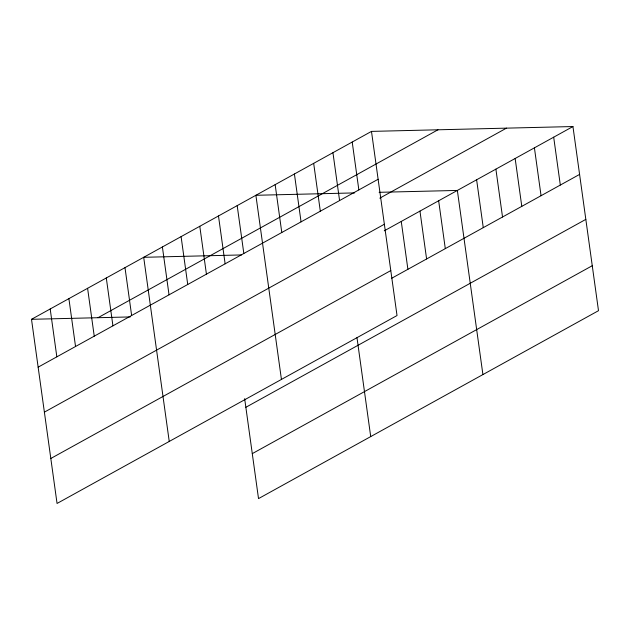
<?xml version="1.0" encoding="UTF-8"?>
<svg xmlns="http://www.w3.org/2000/svg" width="630" height="630" viewBox="0 0 630 630"><rect width="100%" height="100%" fill="white"/><g stroke="black" fill="none" stroke-linecap="round" stroke-linejoin="round"><path stroke-width="0.94" d="M371.48 131.394L397.026 315.543L57.054 503.457L31.5 319.308L371.48 131.394L572.946 126.543L598.5 310.692L258.52 498.606L244.66 398.68M97.989 317.709L437.96 129.796M38.139 367.172L378.118 179.266M379.819 198.143L506.465 128.142M44.383 412.146L384.363 224.241M384.261 230.832L572.946 126.543M50.809 458.483L390.789 270.577M391.75 278.232L579.592 174.408M245.85 407.295L585.829 219.382M252.284 453.631L592.263 265.718M354.666 192.906L255.882 195.284L281.437 379.433M379.126 192.315L457.356 190.433L482.911 374.582M241.495 254.937L143.695 257.3L169.242 441.449M31.5 319.308L130.276 316.929M553.683 137.19L560.322 185.055M534.413 147.837L541.06 195.709M515.151 158.484L521.79 206.357M495.889 169.139L502.527 217.004M476.619 179.786L483.265 227.65M438.653 200.765L445.3 248.637M419.958 211.105L426.597 258.969M401.255 221.437L407.901 269.301M352.209 142.041L358.856 189.913M332.947 152.696L339.586 200.56M356.982 337.625L370.716 436.59M313.677 163.343L320.323 211.207M294.415 173.99L301.061 221.855M275.152 184.637L281.791 232.501M237.187 205.624L243.826 253.488M218.484 215.956L225.13 263.82M199.789 226.288L206.427 274.16M181.094 236.628L187.732 284.492M162.39 246.96L169.037 294.832M124.992 267.632L131.638 315.496M106.297 277.964L112.935 325.836M87.594 288.304L94.24 336.168M68.898 298.636L75.537 346.5M50.195 308.976L56.842 356.84"/></g></svg>
